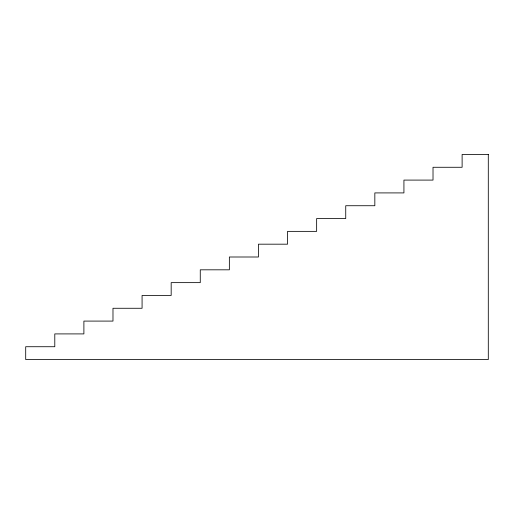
<?xml version="1.0" encoding="UTF-8"?>
<svg xmlns="http://www.w3.org/2000/svg" width="514" height="514" viewBox="0 0 514 514"><rect width="100%" height="100%" fill="white"/><g stroke="black" fill="none" stroke-linecap="round" stroke-linejoin="round"><path stroke-width="0.77" d="M488.3 154.457L462.118 154.457L462.118 167.275L433.019 167.275L433.019 180.093L403.927 180.093L403.927 192.911L374.834 192.911L374.834 205.728L345.736 205.728L345.736 218.546L316.643 218.546L316.643 231.364L287.551 231.364L287.551 244.182L258.452 244.182L258.452 257L229.36 257L229.36 269.818L200.267 269.818L200.267 282.636L171.175 282.636L171.175 295.454L142.076 295.454L142.076 308.272L112.984 308.272L112.984 321.089L83.891 321.089L83.891 333.907L54.792 333.907L54.792 346.725L25.7 346.725L25.7 359.543L488.3 359.543L488.3 154.457"/></g></svg>
